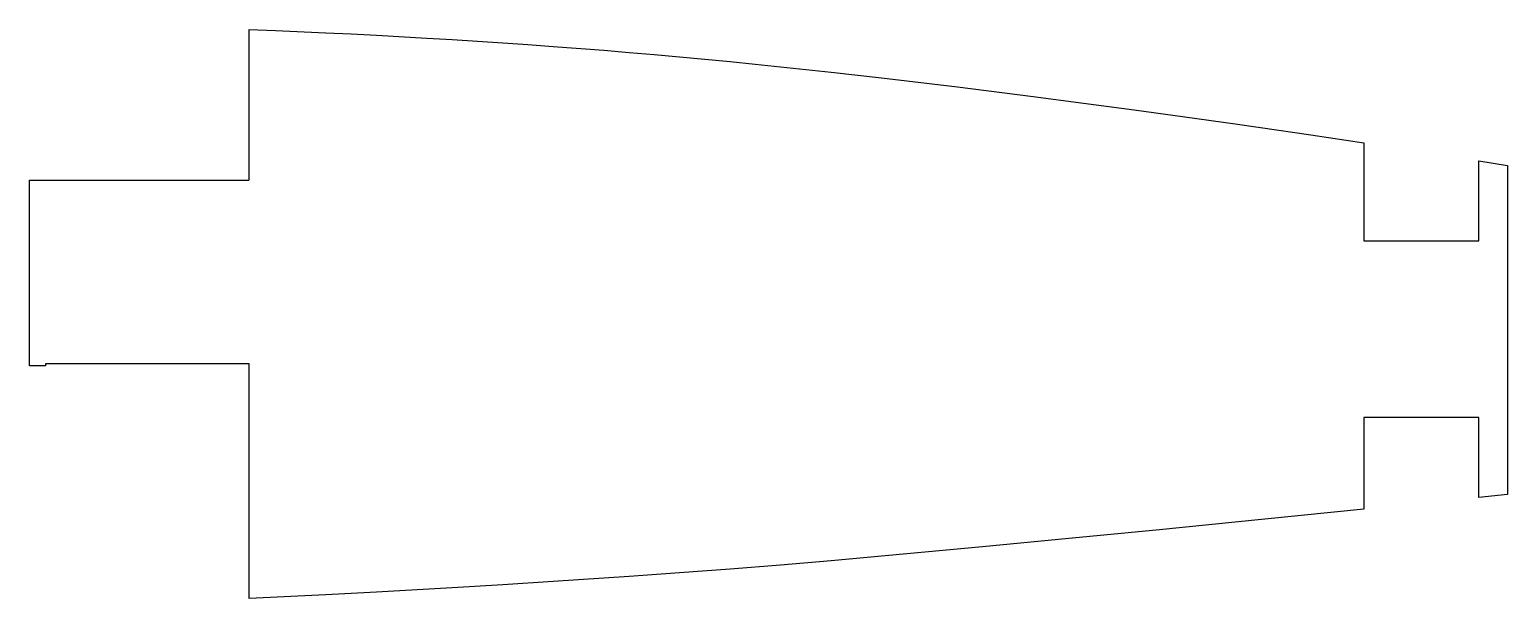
# Model space of a CAD drawing. Header units: millimetres. Extents: x 93.4 to 168.8, y -8.7 to 20.4.
import ezdxf

# ---------------------------------------------------------------- set-up
doc = ezdxf.new("R2010")
doc.units = ezdxf.units.MM
doc.layers.add('CUT', color=1, linetype='Continuous')

msp = doc.modelspace()

# ---------------------------------------------------------------- linework, layer by layer
at = {"layer": 'CUT'}
msp.add_lwpolyline([(104.588, 20.384), (105.92, 20.334), (108.5, 20.222), (109.79, 20.161), (111.08, 20.094), (113.661, 19.95), (114.951, 19.872), (117.531, 19.705), (118.821, 19.616), (120.111, 19.522), (122.692, 19.324), (123.982, 19.218), (125.272, 19.108), (126.562, 18.994), (127.852, 18.875), (129.142, 18.751), (130.432, 18.622), (133.013, 18.353), (134.303, 18.212), (136.883, 17.918), (138.173, 17.767), (140.753, 17.452), (144.624, 16.961), (147.204, 16.624), (149.784, 16.278), (152.364, 15.926), (154.945, 15.567), (156.235, 15.383), (158.815, 15.007), (161.517, 14.605), (161.517, 9.602), (167.388, 9.602), (167.388, 13.687), (168.85, 13.447), (168.85, -3.366), (167.388, -3.514), (167.388, 0.571), (161.517, 0.571), (161.517, -4.11), (154.945, -4.776), (151.074, -5.163), (145.914, -5.668), (142.043, -6.039), (138.173, -6.398), (134.303, -6.748), (131.722, -6.966), (129.142, -7.176), (126.562, -7.371), (123.982, -7.554), (120.111, -7.813), (117.531, -7.975), (114.951, -8.128), (111.08, -8.346), (108.5, -8.481), (104.588, -8.671), (104.588, 3.313), (94.177, 3.313), (94.177, 3.213), (93.362, 3.213), (93.362, 12.689), (104.416, 12.689), (104.566, 12.692), (104.566, 12.713), (104.588, 12.713)], close=True, dxfattribs=at)

doc.saveas('drawing.dxf')
